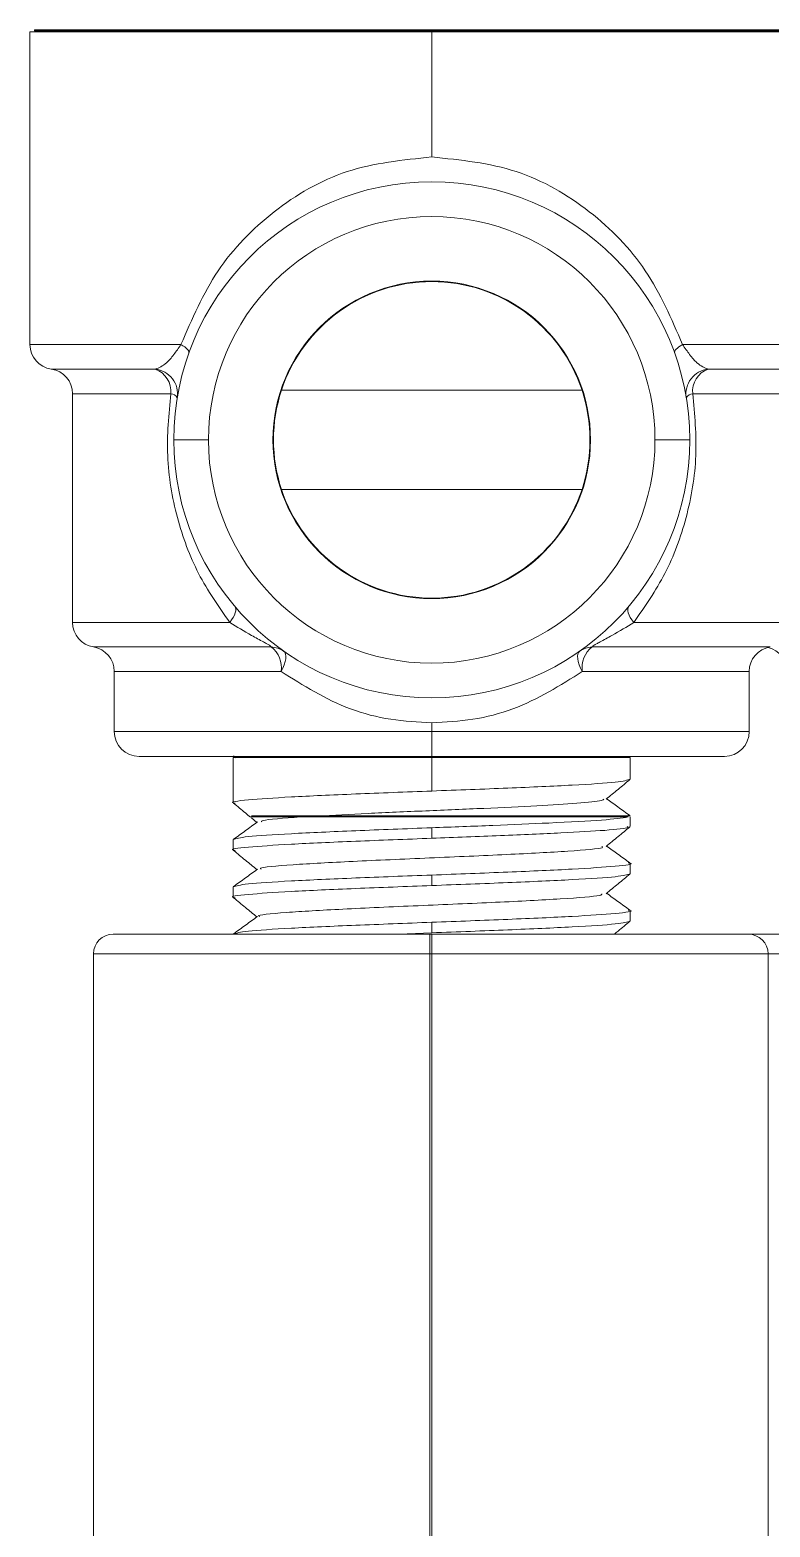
# Model space of a CAD drawing. Header units: centimetres. Extents: x -13594 to 4017, y -3206 to 1780.
# Drawn here: x 1006.9 to 1032.8, y -2900.1 to -2847.7 of the extents above; entities that cross this region are included whole.
import ezdxf

# ---------------------------------------------------------------- set-up
doc = ezdxf.new("R2010")
doc.units = ezdxf.units.CM

msp = doc.modelspace()

# ---------------------------------------------------------------- linework, layer by layer
at = {"color": 7, "linetype": 'Continuous', "lineweight": 0}
for p, q in [((1006.922, -2847.753), (1006.922, -2858.691)), ((1006.922, -2847.753), (1020.985, -2847.753)), ((1007.082, -2847.684), (1007.082, -2847.719)), ((1014.034, -2847.684), (1007.082, -2847.684)), ((1007.082, -2847.719), (1014.034, -2847.719)), ((1010.151, -2847.719), (1010.151, -2847.753)), ((1014.034, -2847.684), (1014.034, -2847.719)), ((1027.937, -2847.684), (1014.034, -2847.684)), ((1014.034, -2847.719), (1027.937, -2847.719)), ((1020.985, -2847.753), (1020.985, -2847.719)), ((1020.985, -2847.753), (1020.985, -2852.129)), ((1020.985, -2847.753), (1035.048, -2847.753)), ((1027.937, -2847.684), (1027.937, -2847.719)), ((1034.888, -2847.684), (1027.937, -2847.684)), ((1027.937, -2847.719), (1034.888, -2847.719)), ((1031.819, -2847.753), (1031.819, -2847.719)), ((1020.985, -2856.486), (1020.985, -2856.469)), ((1006.922, -2858.691), (1012.209, -2858.691)), ((1029.761, -2858.691), (1035.048, -2858.691)), ((1007.669, -2859.551), (1011.31, -2859.551)), ((1030.661, -2859.551), (1034.302, -2859.551)), ((1008.415, -2860.41), (1008.415, -2868.414)), ((1011.852, -2860.41), (1008.415, -2860.41)), ((1026.244, -2860.289), (1015.726, -2860.289)), ((1033.555, -2860.41), (1030.118, -2860.41)), ((1013.172, -2862.025), (1011.957, -2862.025)), ((1028.798, -2862.025), (1030.013, -2862.025)), ((1015.726, -2863.761), (1026.244, -2863.761)), ((1020.985, -2867.581), (1020.985, -2867.563)), ((1008.415, -2868.414), (1013.916, -2868.414)), ((1028.054, -2868.414), (1033.555, -2868.414)), ((1009.144, -2869.271), (1015.37, -2869.271)), ((1026.601, -2869.271), (1032.826, -2869.271)), ((1009.874, -2870.128), (1009.874, -2872.234)), ((1015.715, -2870.128), (1009.874, -2870.128)), ((1032.097, -2870.128), (1026.255, -2870.128)), ((1032.097, -2872.234), (1032.097, -2870.128)), ((1020.985, -2871.921), (1020.985, -2872.234)), ((1009.874, -2872.234), (1020.985, -2872.234)), ((1020.985, -2873.102), (1020.985, -2872.234)), ((1020.985, -2872.234), (1032.097, -2872.234)), ((1020.985, -2873.102), (1010.742, -2873.102)), ((1014.04, -2873.136), (1014.04, -2874.357)), ((1014.04, -2873.136), (1020.985, -2873.136)), ((1014.047, -2873.083), (1014.127, -2873.149)), ((1031.229, -2873.102), (1020.985, -2873.102)), ((1020.985, -2873.136), (1020.985, -2874.312)), ((1020.985, -2873.136), (1027.93, -2873.136)), ((1027.93, -2873.899), (1027.93, -2873.136)), ((1014.04, -2874.357), (1014.04, -2874.725)), ((1014.676, -2875.252), (1014.866, -2875.409)), ((1020.985, -2875.597), (1020.985, -2875.965)), ((1027.865, -2875.17), (1027.93, -2875.185)), ((1027.93, -2875.552), (1027.93, -2875.22)), ((1014.04, -2876.011), (1014.04, -2876.379)), ((1027.93, -2877.206), (1027.93, -2876.838)), ((1014.04, -2877.664), (1014.04, -2878.032)), ((1020.985, -2877.251), (1020.985, -2877.619)), ((1027.93, -2878.859), (1027.93, -2878.491)), ((1020.985, -2878.904), (1020.985, -2879.272)), ((1009.839, -2879.317), (1020.916, -2879.317)), ((1019.832, -2879.317), (1020.985, -2879.272)), ((1020.916, -2880.012), (1020.916, -2879.317)), ((1020.916, -2879.317), (1020.985, -2879.317)), ((1020.985, -2880.012), (1020.985, -2879.317)), ((1020.985, -2879.317), (1032.062, -2879.317)), ((1032.062, -2879.317), (1036.229, -2879.317)), ((1020.916, -2880.012), (1009.144, -2880.012)), ((1009.144, -2909.234), (1009.144, -2880.012)), ((1020.916, -2918.996), (1020.916, -2880.012)), ((1020.985, -2880.012), (1020.916, -2880.012)), ((1020.985, -2918.996), (1020.985, -2880.012)), ((1032.756, -2880.012), (1020.985, -2880.012)), ((1032.756, -2910.553), (1032.756, -2880.012)), ((1036.229, -2880.012), (1032.756, -2880.012))]:
    msp.add_line(p, q, dxfattribs=at)
at = {"color": 7, "linetype": 'Continuous', "lineweight": 0, "flags": 128}
for points in [[(1012.209, -2858.691), (1012.278, -2858.734), (1012.338, -2858.776), (1012.389, -2858.816), (1012.43, -2858.855), (1012.46, -2858.892), (1012.48, -2858.926), (1012.488, -2858.957), (1012.485, -2858.984)], [(1029.761, -2858.691), (1029.693, -2858.734), (1029.632, -2858.776), (1029.581, -2858.816), (1029.54, -2858.855), (1029.51, -2858.892), (1029.491, -2858.926), (1029.482, -2858.957), (1029.486, -2858.984)], [(1013.916, -2868.414), (1013.982, -2868.327), (1014.036, -2868.241), (1014.079, -2868.159), (1014.109, -2868.083), (1014.125, -2868.012), (1014.127, -2867.95), (1014.116, -2867.897), (1014.091, -2867.854)], [(1027.88, -2867.854), (1027.855, -2867.897), (1027.843, -2867.95), (1027.846, -2868.012), (1027.862, -2868.083), (1027.891, -2868.159), (1027.934, -2868.241), (1027.989, -2868.327), (1028.054, -2868.414)], [(1015.802, -2869.417), (1015.842, -2869.459), (1015.867, -2869.518), (1015.878, -2869.593), (1015.874, -2869.682), (1015.855, -2869.783), (1015.822, -2869.893), (1015.775, -2870.009), (1015.715, -2870.128)], [(1026.168, -2869.417), (1026.128, -2869.459), (1026.103, -2869.518), (1026.092, -2869.593), (1026.096, -2869.682), (1026.115, -2869.783), (1026.148, -2869.893), (1026.195, -2870.009), (1026.255, -2870.128)]]:
    msp.add_lwpolyline(points, dxfattribs=at)
at = {"color": 7, "linetype": 'Continuous', "lineweight": 0}
for centre, radius, start, end in [((1020.985, -2862.025), 9.028, 0, 180), ((1020.985, -2862.025), 7.813, 0, 180), ((1020.985, -2862.025), 5.556, 0, 180), ((1020.985, -2862.025), 5.538, 18.2691, 161.7309), ((1007.79, -2858.691), 0.868, 180, 261.9522), ((1007.547, -2860.41), 0.868, 0, 81.9522), ((1011.223, -2860.413), 0.866, 350.7563, 84.24), ((1011.032, -2860.327), 0.824, 354.1909, 70.3183), ((1030.747, -2860.413), 0.866, 95.76, 189.2437), ((1030.938, -2860.327), 0.824, 109.6817, 185.8091), ((1011.818, -2860.716), 0.307, 32.1942, 83.6021), ((1020.985, -2862.025), 5.538, 161.7309, 180), ((1020.985, -2862.025), 5.538, 0, 18.2691), ((1030.152, -2860.716), 0.307, 96.3979, 147.8058), ((1020.985, -2862.025), 9.028, 180, 0), ((1020.985, -2862.025), 7.813, 180, 0), ((1020.985, -2862.025), 5.556, 180, 0), ((1020.985, -2862.025), 5.538, 180, 198.2691), ((1020.985, -2862.025), 5.538, 341.7309, 0), ((1020.985, -2862.025), 5.538, 198.2691, 341.7309), ((1009.283, -2868.414), 0.868, 180, 260.7931), ((1009.005, -2870.128), 0.868, 0, 80.7931), ((1015.336, -2870.084), 0.813, 55.0364, 87.6276), ((1014.809, -2869.995), 0.916, 351.6743, 52.2805), ((1026.634, -2870.084), 0.813, 92.3724, 124.9636), ((1027.161, -2869.995), 0.916, 127.7195, 188.3257), ((1032.965, -2870.128), 0.868, 99.2069, 180), ((1032.548, -2870.128), 0.868, 0, 76.1135), ((1010.742, -2872.234), 0.868, 180, 270), ((1031.229, -2872.234), 0.868, 270, 0), ((1009.839, -2880.012), 0.694, 90, 180), ((1032.062, -2880.012), 0.694, 0, 90)]:
    msp.add_arc(centre, radius, start, end, dxfattribs=at)
for points, knots in [([(1012.209, -2858.691), (1012.594, -2857.799), (1013.366, -2856.012), (1015.375, -2853.959), (1017.943, -2852.441), (1019.972, -2852.233), (1020.985, -2852.129)], [0, 0, 0, 0, 0.249988, 0.500272, 0.750508, 1, 1, 1, 1]), ([(1020.985, -2852.129), (1021.997, -2852.232), (1024.025, -2852.44), (1026.592, -2853.957), (1028.603, -2856.009), (1029.375, -2857.796), (1029.761, -2858.691)], [0, 0, 0, 0, 0.249286, 0.499382, 0.749414, 1, 1, 1, 1]), ([(1011.31, -2859.551), (1011.436, -2859.502), (1011.632, -2859.427), (1011.937, -2859.083), (1012.124, -2858.813), (1012.209, -2858.691)], [0, 0, 0, 0, 0.4997991, 0.7736173, 1, 1, 1, 1]), ([(1029.761, -2858.691), (1029.846, -2858.813), (1030.034, -2859.083), (1030.338, -2859.427), (1030.534, -2859.502), (1030.661, -2859.551)], [0, 0, 0, 0, 0.226549, 0.500623, 1, 1, 1, 1]), ([(1013.916, -2868.414), (1013.528, -2867.859), (1012.752, -2866.749), (1012.025, -2864.772), (1011.646, -2862.598), (1011.784, -2861.134), (1011.852, -2860.41)], [0, 0, 0, 0, 0.249649, 0.499889, 0.752858, 1, 1, 1, 1]), ([(1030.118, -2860.41), (1030.186, -2861.133), (1030.324, -2862.596), (1029.946, -2864.769), (1029.22, -2866.746), (1028.443, -2867.858), (1028.054, -2868.414)], [0, 0, 0, 0, 0.246903, 0.499607, 0.749783, 1, 1, 1, 1]), ([(1015.37, -2869.271), (1015.367, -2869.265), (1015.361, -2869.252), (1015.303, -2869.213), (1015.212, -2869.16), (1015.003, -2869.047), (1014.529, -2868.793), (1014.161, -2868.566), (1013.916, -2868.414)], [0, 0, 0, 0, 0.056575, 0.112826, 0.175994, 0.251629, 0.501351, 1, 1, 1, 1]), ([(1028.054, -2868.414), (1027.809, -2868.566), (1027.442, -2868.793), (1026.968, -2869.046), (1026.759, -2869.16), (1026.667, -2869.213), (1026.609, -2869.252), (1026.604, -2869.265), (1026.601, -2869.271)], [0, 0, 0, 0, 0.4985771, 0.7480513, 0.8238033, 0.8870525, 0.9433642, 1, 1, 1, 1]), ([(1020.985, -2871.921), (1020.504, -2871.897), (1019.53, -2871.847), (1017.653, -2871.356), (1016.489, -2870.618), (1015.715, -2870.128)], [0, 0, 0, 0, 0.2468654, 0.4999611, 1, 1, 1, 1]), ([(1026.255, -2870.128), (1025.482, -2870.618), (1024.317, -2871.356), (1022.441, -2871.847), (1021.466, -2871.897), (1020.985, -2871.921)], [0, 0, 0, 0, 0.499847, 0.753037, 1, 1, 1, 1]), ([(1027.087, -2874.596), (1027.227, -2874.481), (1027.505, -2874.253), (1027.784, -2874.024), (1027.923, -2873.91)], [0, 0, 0, 0, 0.499978, 1, 1, 1, 1]), ([(1014.101, -2874.737), (1014.079, -2874.733), (1013.864, -2874.695), (1014.468, -2874.622), (1015.929, -2874.519), (1018.263, -2874.415), (1020.078, -2874.346), (1020.985, -2874.312)], [0, 0, 0, 0, 0.027937, 0.270952, 0.513968, 0.756984, 1, 1, 1, 1]), ([(1014.047, -2874.736), (1014.187, -2874.851), (1014.385, -2875.013), (1014.583, -2875.176), (1014.641, -2875.224)], [0, 0, 0, 0, 0.703479, 1, 1, 1, 1]), ([(1027.005, -2874.596), (1026.994, -2874.613), (1026.965, -2874.659), (1026.148, -2874.741), (1024.725, -2874.824), (1022.851, -2874.918), (1020.774, -2875.005), (1018.688, -2875.095), (1017.551, -2875.155), (1016.982, -2875.185)], [0, 0, 0, 0, 0.088675, 0.241908, 0.391871, 0.544878, 0.69571, 0.847614, 1, 1, 1, 1]), ([(1027.921, -2875.171), (1027.781, -2875.071), (1027.509, -2874.874), (1027.237, -2874.678), (1027.104, -2874.582)], [0, 0, 0, 0, 0.511733, 1, 1, 1, 1]), ([(1014.885, -2875.395), (1014.746, -2875.496), (1014.467, -2875.697), (1014.189, -2875.898), (1014.049, -2875.998)], [0, 0, 0, 0, 0.49997, 1, 1, 1, 1]), ([(1014.703, -2875.22), (1014.683, -2875.22), (1014.585, -2875.22), (1015.089, -2875.22), (1015.954, -2875.22), (1016.388, -2875.22)], [0, 0, 0, 0, 0.1136251, 0.555875, 1, 1, 1, 1]), ([(1016.982, -2875.185), (1016.472, -2875.185), (1015.453, -2875.185), (1014.671, -2875.185), (1014.673, -2875.185), (1014.673, -2875.185)], [0, 0, 0, 0, 0.376132, 0.752241, 1, 1, 1, 1]), ([(1016.388, -2875.22), (1015.816, -2875.261), (1014.986, -2875.32), (1015.026, -2875.377), (1015.038, -2875.395)], [0, 0, 0, 0, 0.689474, 1, 1, 1, 1]), ([(1016.388, -2875.22), (1016.813, -2875.22), (1017.663, -2875.22), (1019.377, -2875.22), (1021.231, -2875.22), (1023.102, -2875.22), (1024.831, -2875.22), (1026.268, -2875.22), (1027.361, -2875.22), (1027.695, -2875.22), (1027.862, -2875.22)], [0, 0, 0, 0, 0.124878, 0.249821, 0.374818, 0.499866, 0.624905, 0.749903, 0.874886, 1, 1, 1, 1]), ([(1027.93, -2875.185), (1027.847, -2875.185), (1027.681, -2875.185), (1026.808, -2875.185), (1025.549, -2875.185), (1023.942, -2875.185), (1022.124, -2875.185), (1020.249, -2875.185), (1018.435, -2875.185), (1017.467, -2875.185), (1016.982, -2875.185)], [0, 0, 0, 0, 0.1248, 0.249791, 0.374839, 0.499819, 0.624723, 0.749509, 0.874382, 1, 1, 1, 1]), ([(1027.862, -2875.22), (1027.623, -2875.256), (1027.148, -2875.329), (1025.302, -2875.422), (1023.173, -2875.516), (1021.711, -2875.57), (1020.985, -2875.597)], [0, 0, 0, 0, 0.281785, 0.558601, 0.780662, 1, 1, 1, 1]), ([(1020.985, -2875.965), (1021.802, -2875.935), (1023.442, -2875.873), (1025.601, -2875.777), (1027.147, -2875.688), (1027.929, -2875.608), (1027.849, -2875.565), (1027.825, -2875.552)], [0, 0, 0, 0, 0.224896, 0.451342, 0.674764, 0.902087, 1, 1, 1, 1]), ([(1027.087, -2876.249), (1027.226, -2876.135), (1027.505, -2875.906), (1027.784, -2875.678), (1027.923, -2875.563)], [0, 0, 0, 0, 0.499978, 1, 1, 1, 1]), ([(1014.103, -2876.391), (1014.08, -2876.387), (1013.864, -2876.348), (1014.468, -2876.275), (1015.929, -2876.172), (1018.263, -2876.069), (1020.078, -2876), (1020.985, -2875.965)], [0, 0, 0, 0, 0.028836, 0.271627, 0.514418, 0.757209, 1, 1, 1, 1]), ([(1014.048, -2876.39), (1014.187, -2876.505), (1014.46, -2876.729), (1014.733, -2876.953), (1014.866, -2877.062)], [0, 0, 0, 0, 0.510441, 1, 1, 1, 1]), ([(1026.942, -2876.25), (1026.962, -2876.264), (1027.035, -2876.318), (1025.869, -2876.417), (1023.696, -2876.533), (1020.908, -2876.653), (1018.133, -2876.774), (1016.012, -2876.889), (1014.905, -2876.985), (1014.995, -2877.036), (1015.016, -2877.048)], [0, 0, 0, 0, 0.0559234, 0.2066822, 0.3555141, 0.5052235, 0.6552259, 0.8039147, 0.9547552, 1, 1, 1, 1]), ([(1027.92, -2876.824), (1027.781, -2876.724), (1027.509, -2876.528), (1027.237, -2876.331), (1027.104, -2876.236)], [0, 0, 0, 0, 0.511911, 1, 1, 1, 1]), ([(1014.885, -2877.049), (1014.746, -2877.149), (1014.467, -2877.35), (1014.189, -2877.551), (1014.049, -2877.651)], [0, 0, 0, 0, 0.4999683, 1, 1, 1, 1]), ([(1027.859, -2876.824), (1027.885, -2876.828), (1028.106, -2876.867), (1027.504, -2876.941), (1026.041, -2877.044), (1023.708, -2877.148), (1021.893, -2877.216), (1020.985, -2877.251)], [0, 0, 0, 0, 0.032616, 0.274462, 0.516308, 0.758154, 1, 1, 1, 1]), ([(1014.102, -2878.044), (1014.079, -2878.04), (1013.864, -2878.002), (1014.468, -2877.929), (1015.929, -2877.826), (1018.263, -2877.722), (1020.078, -2877.653), (1020.985, -2877.619)], [0, 0, 0, 0, 0.028214, 0.271161, 0.514107, 0.757054, 1, 1, 1, 1]), ([(1027.087, -2877.903), (1027.227, -2877.788), (1027.505, -2877.56), (1027.784, -2877.331), (1027.923, -2877.217)], [0, 0, 0, 0, 0.499979, 1, 1, 1, 1]), ([(1014.047, -2878.044), (1014.187, -2878.158), (1014.46, -2878.382), (1014.733, -2878.606), (1014.866, -2878.716)], [0, 0, 0, 0, 0.510254, 1, 1, 1, 1]), ([(1026.934, -2877.903), (1026.936, -2877.924), (1026.941, -2877.983), (1025.606, -2878.086), (1023.309, -2878.205), (1020.49, -2878.322), (1017.76, -2878.446), (1015.784, -2878.56), (1014.819, -2878.65), (1014.95, -2878.696), (1014.967, -2878.702)], [0, 0, 0, 0, 0.078391, 0.228676, 0.378024, 0.527048, 0.677612, 0.826053, 0.976856, 1, 1, 1, 1]), ([(1027.92, -2878.478), (1027.781, -2878.377), (1027.509, -2878.181), (1027.237, -2877.985), (1027.104, -2877.889)], [0, 0, 0, 0, 0.511959, 1, 1, 1, 1]), ([(1014.885, -2878.702), (1014.746, -2878.803), (1014.467, -2879.004), (1014.189, -2879.205), (1014.049, -2879.305)], [0, 0, 0, 0, 0.499968, 1, 1, 1, 1]), ([(1027.858, -2878.477), (1027.885, -2878.482), (1028.106, -2878.521), (1027.504, -2878.594), (1026.041, -2878.698), (1023.708, -2878.801), (1021.893, -2878.87), (1020.985, -2878.904)], [0, 0, 0, 0, 0.032663, 0.274497, 0.516332, 0.758166, 1, 1, 1, 1]), ([(1027.378, -2879.317), (1027.421, -2879.283), (1027.602, -2879.133), (1027.784, -2878.984), (1027.923, -2878.87)], [0, 0, 0, 0, 0.2328378, 1, 1, 1, 1])]:
    msp.add_open_spline(points, degree=3, knots=knots, dxfattribs=at)
for points in [[(1020.985, -2874.312), (1021.895, -2874.277), (1023.715, -2874.209), (1026.011, -2874.105), (1027.617, -2874.002), (1027.825, -2873.933), (1027.93, -2873.899)], [(1020.985, -2875.597), (1020.075, -2875.632), (1018.255, -2875.701), (1015.96, -2875.804), (1014.354, -2875.907), (1014.145, -2875.976), (1014.04, -2876.011)], [(1020.985, -2877.251), (1020.075, -2877.285), (1018.255, -2877.354), (1015.96, -2877.458), (1014.354, -2877.561), (1014.145, -2877.63), (1014.04, -2877.664)], [(1020.985, -2877.619), (1021.895, -2877.584), (1023.715, -2877.516), (1026.011, -2877.412), (1027.617, -2877.309), (1027.825, -2877.24), (1027.93, -2877.206)], [(1020.985, -2878.904), (1020.075, -2878.939), (1018.255, -2879.008), (1015.96, -2879.111), (1014.354, -2879.214), (1014.145, -2879.283), (1014.04, -2879.318)], [(1020.985, -2879.272), (1021.895, -2879.238), (1023.715, -2879.169), (1026.011, -2879.066), (1027.617, -2878.962), (1027.825, -2878.893), (1027.93, -2878.859)]]:
    msp.add_open_spline(points, degree=3, dxfattribs=at)

doc.saveas('drawing.dxf')
